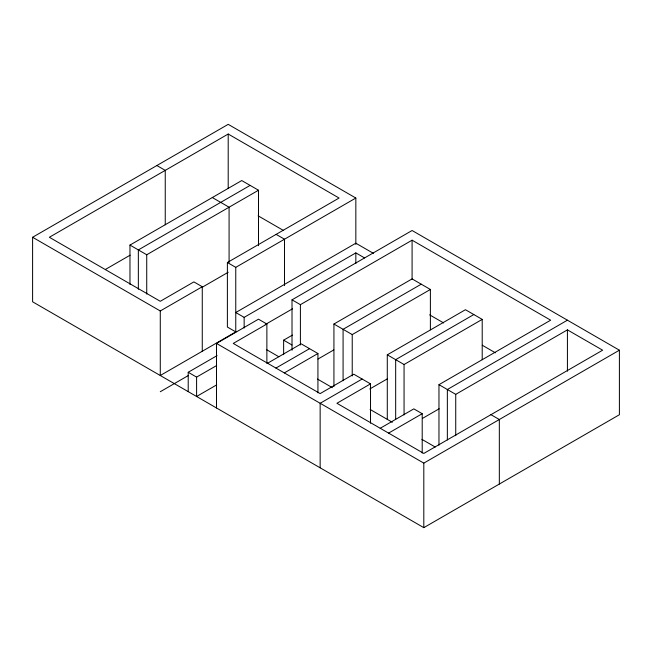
<?xml version="1.0" encoding="UTF-8"?>
<svg xmlns="http://www.w3.org/2000/svg" width="652" height="652" viewBox="0 0 652 652"><rect width="100%" height="100%" fill="white"/><g stroke="black" fill="none" stroke-linecap="round" stroke-linejoin="round"><path stroke-width="0.98" d="M292.014 350.246L292.014 299.83L412.088 230.506L619.4 350.197L619.4 414.729L423.808 527.655L32.6 301.803L32.6 237.271L228.2 124.345L355.837 198.037L355.837 244.418M227.385 262.512L235.763 267.353L235.763 331.884L227.385 327.043L227.385 262.512L339.073 198.037L228.2 134.027L49.365 237.271L160.278 301.289L193.88 281.892L202.267 286.733L202.267 351.257M129.968 284.402L129.968 245.079L241.737 180.555L258.502 190.237L258.502 245.69M250.115 185.396L138.346 249.92L138.354 289.243M105.551 269.366L130.139 255.168M129.968 245.079L146.733 254.761L258.502 190.237M32.6 237.271L160.278 310.971L202.267 286.733M235.763 267.353L355.837 198.037M201.924 287.426L228.208 272.251M373.417 253.351L355.837 243.204L235.763 312.528L244.15 317.369L355.837 252.886L364.607 257.947M236.065 331.746L160.278 375.503L160.278 310.971M216.497 407.965L216.497 343.433L258.485 319.187L266.872 324.028L266.872 363.351M265.258 324.541L292.52 308.803M266.872 324.028L233.261 343.433L320.148 393.596L353.759 374.199L370.523 383.873L370.523 423.197M292.014 299.83L300.401 304.671L412.088 240.189L550.655 320.189L438.967 384.672L438.967 445.169M188.216 391.64L188.216 372.276L217.083 355.609M160.27 391.738L188.379 375.503M188.216 372.276L196.594 377.117L216.717 365.503M283.636 354.68L283.636 340.165L292.43 335.087M216.717 384.859L196.594 396.473L196.594 377.117M333.93 386.546L333.93 324.028L412.088 278.909L430.385 289.472L430.385 329.806M267.556 363.237L301.167 343.832L317.931 353.514L317.931 392.838M275.943 368.07L309.545 348.673M421.233 284.19L343.082 329.309L343.082 380.735M284.321 372.911L317.931 353.514M333.93 324.028L352.227 334.59L430.385 289.472M317.989 359.048L333.816 349.912M387.288 419.366L387.288 354.835L465.447 309.716L482.211 319.39L482.211 359.725M362.145 379.032L320.148 403.278L320.148 467.81M473.825 314.557L395.674 359.676L395.674 419.163M370.523 383.873L336.921 403.278L423.808 453.442L602.635 350.197L567.419 329.871L455.732 394.354L438.967 384.672M387.288 354.835L404.061 364.517L482.211 319.39M369.79 388.983L387.353 378.845M380.214 428.274L413.824 408.869L422.203 413.71L422.203 453.034M567.419 320.189L447.353 389.513L447.353 439.929M388.592 433.115L422.203 413.71M422.496 418.405L439.179 408.771M216.497 343.433L423.808 463.124L619.4 350.197M258.119 215.828L283.636 230.563M429.627 314.851L443.662 322.952M482.252 345.226L495.406 352.822M156.871 165.526L165.249 170.368L165.249 224.818M212.316 197.54L229.08 207.214L229.08 262.674M276.122 234.378L284.508 239.211L284.508 285.6M490.948 414.68L499.334 419.521L499.334 484.053M283.636 340.165L292.014 345.006M266.529 349.643L278.836 356.758M317.467 379.056L332.422 387.695M370.124 409.456L392.325 422.276M421.901 439.35L435.202 447.027M567.419 329.871L567.419 371.208M455.732 394.354L455.732 435.691M423.808 463.124L423.808 527.655M412.088 240.189L412.088 279.512M404.061 364.517L404.061 414.933M355.837 252.886L355.837 263.53M352.227 334.59L352.227 375.935M300.401 304.671L300.401 345.006M244.15 317.369L244.15 328.013M228.2 134.027L228.2 188.469M146.733 254.761L146.733 294.085"/></g></svg>
